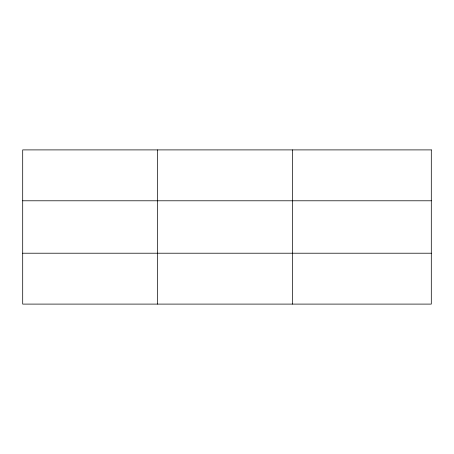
<?xml version="1.0" encoding="UTF-8"?>
<svg xmlns="http://www.w3.org/2000/svg" width="454" height="454" viewBox="0 0 454 454"><rect width="100%" height="100%" fill="white"/><g stroke="black" fill="none" stroke-linecap="round" stroke-linejoin="round"><path stroke-width="0.68" d="M157.538 304.101L157.538 149.899M292.376 304.101L292.376 149.899M22.7 200.787L431.3 200.787M22.7 253.213L431.3 253.213M431.3 149.899L431.3 304.101L22.7 304.101L22.7 149.899L431.3 149.899"/></g></svg>
